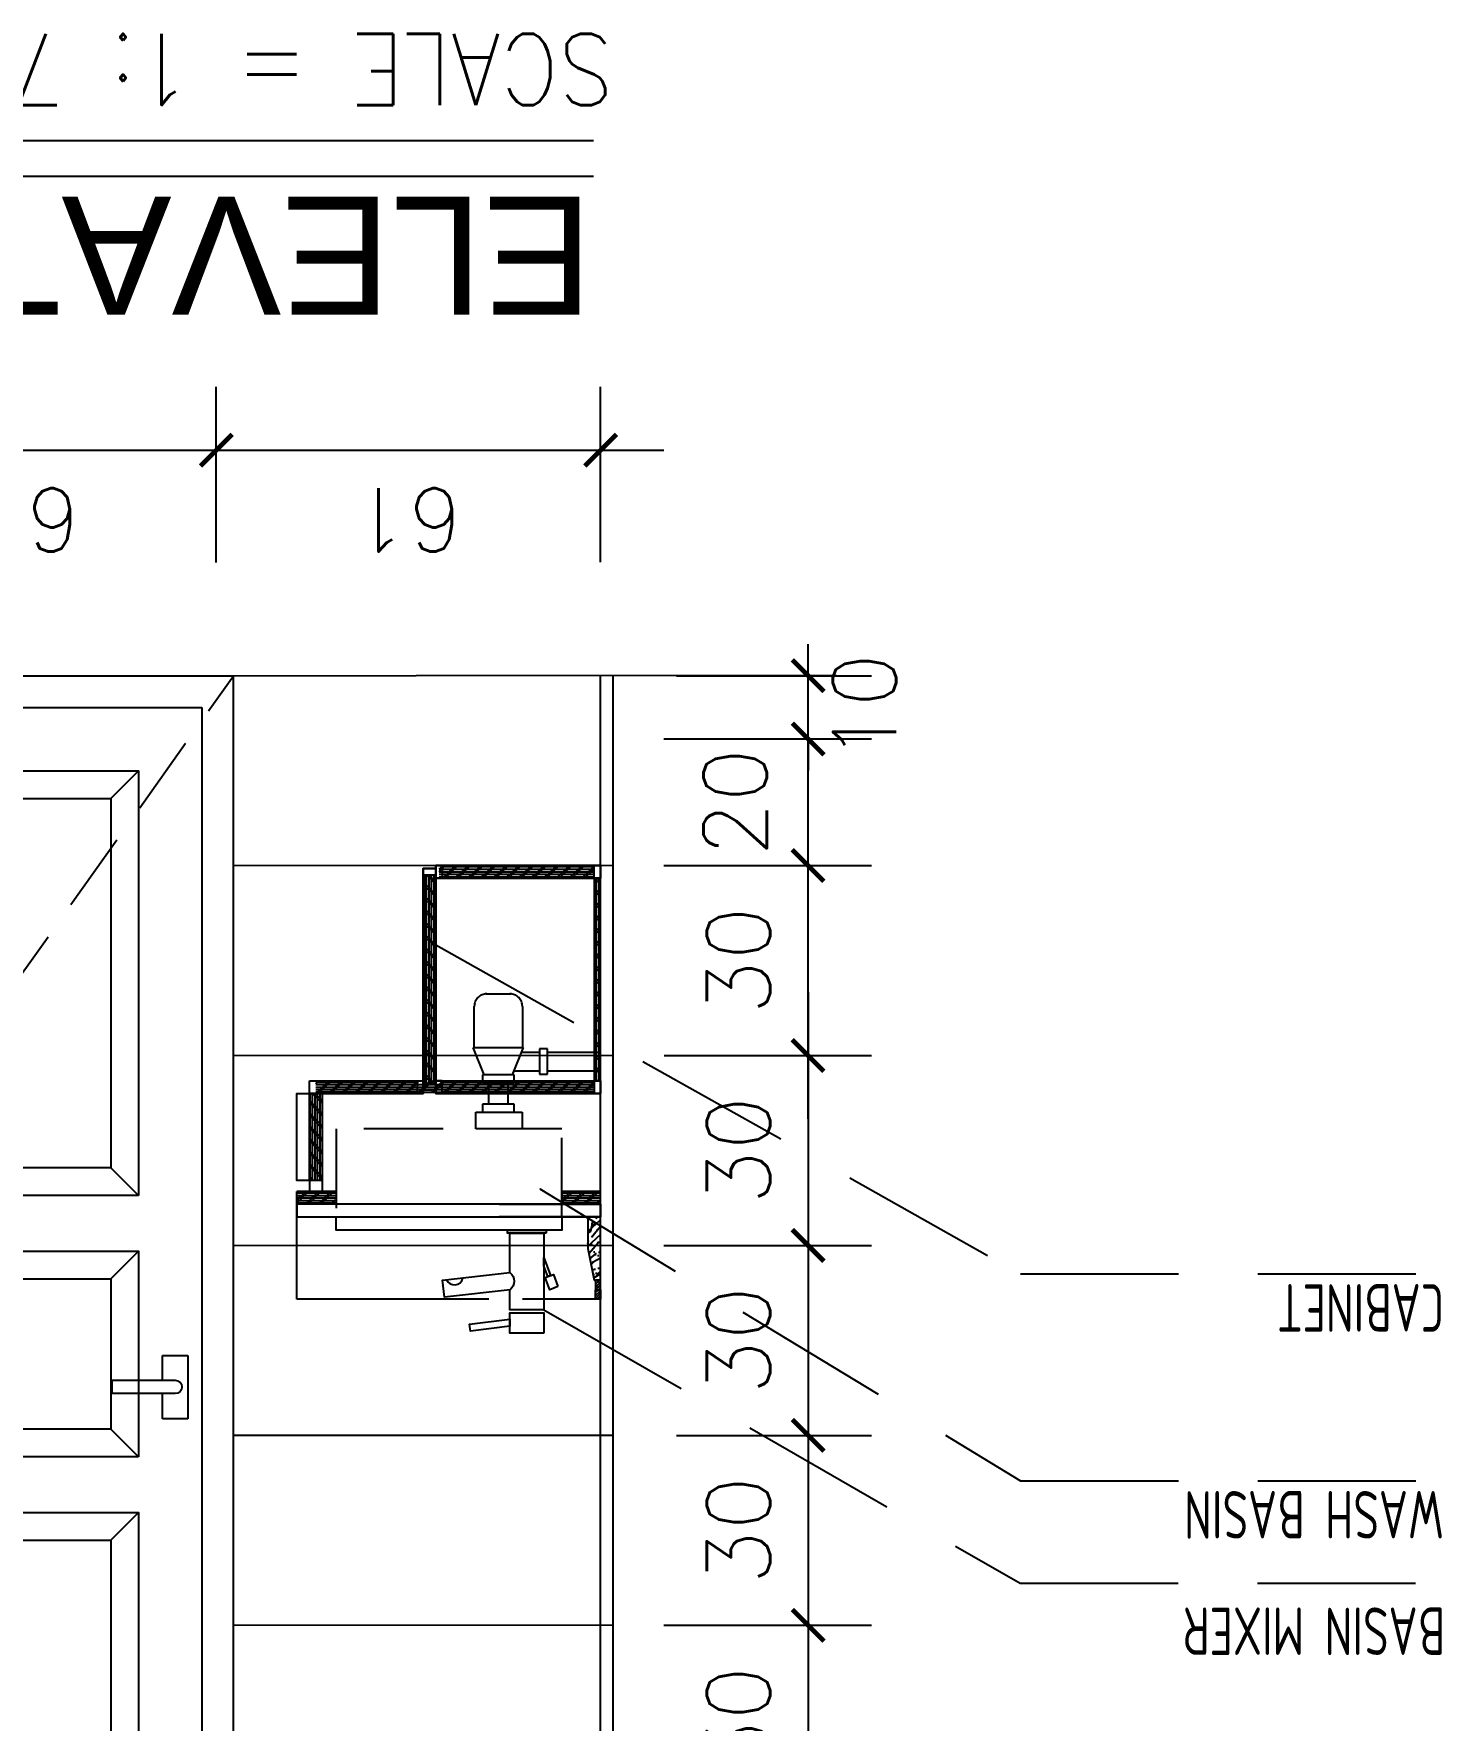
# Model space of a CAD drawing. Header units: centimetres. Extents: x -1797 to 2001, y -8788 to 1856.
# Drawn here: x -804.7 to -581.1, y -1615.9 to -1349.6 of the extents above; entities that cross this region are included whole.
import ezdxf
from ezdxf.xclip import XClip

# ---------------------------------------------------------------- set-up
doc = ezdxf.new("R2010")
doc.units = ezdxf.units.CM
doc.header["$LTSCALE"] = 100
doc.header["$MEASUREMENT"] = 0
doc.header["$XCLIPFRAME"] = 0
doc.header["$PDMODE"] = 35
doc.linetypes.add('A0-01 FLOOR PLANS$0$HIDDEN', pattern=[0.375, 0.25, -0.125])
doc.linetypes.add('HIDDEN', pattern=[0.375, 0.25, -0.125])
for name, color, linetype in [('A0-01 FLOOR PLANS$0$HIDDEN -03', 8, 'A0-01 FLOOR PLANS$0$HIDDEN'), ('A0-01 FLOOR PLANS$0$WALL-01', 7, 'Continuous'), ('DIM', 1, 'Continuous'), ('DOOR', 1, 'Continuous'), ('HATCH', 8, 'Continuous'), ('HIDDEN -03', 8, 'HIDDEN'), ('ID_Flooring_02', 127, 'Continuous'), ('ID_Furniture-Fixed_01', 141, 'Continuous'), ('TEXT', 3, 'Continuous'), ('Text-1', 3, 'Continuous'), ('WALL-01', 7, 'Continuous'), ('WALL-03', 2, 'Continuous'), ('WALL-04', 1, 'Continuous')]:
    doc.layers.add(name, color=color, linetype=linetype)
doc.styles.add('ART', font='arial.ttf')
doc.styles.add('HB25Small', font='ARCHSTYL.SHX', dxfattribs={"width": 0.8, "height": 2.5})
doc.styles.add('ISO', font='isocp2.shx', dxfattribs={"width": 0.8})
doc.styles.add('ROMANS', font='romans')
doc.dimstyles.new('AS-17-100', dxfattribs={"dimtxt": 10, "dimasz": 5, "dimexe": 10, "dimexo": 10, "dimgap": 6, "dimtad": 1, "dimtoh": 1, "dimdec": 0, "dimdsep": 46, "dimtxsty": 'ROMANS', "dimblk1": 'ARCHTICK', "dimblk2": 'ARCHTICK', "dimsah": 1, "dimcen": 25, "dimdle": 10, "dimclrd": 1, "dimclre": 1, "dimclrt": 2, "dimadec": 0, "dimazin": 0, "dimtfac": 1, "dimtdec": 0, "dimtofl": 0, "dimtmove": 2, "dimatfit": 3, "dimldrblk": 'ARCHTICK', "dimfxl": 1, "dimtolj": 1, "dimtzin": 0, "dimarcsym": 0})
doc.dimstyles.new('DIM DET', dxfattribs={"dimtxt": 0.05, "dimasz": 0.025, "dimexe": 0.025, "dimexo": 0.025, "dimgap": 0.025, "dimtad": 1, "dimzin": 0, "dimdsep": 46, "dimtxsty": 'ISO', "dimblk": 'ARCHTICK', "dimcen": 0.1, "dimdle": 0.025, "dimclrd": 15, "dimclre": 15, "dimclrt": 2, "dimadec": 0, "dimazin": 0, "dimtfac": 1, "dimtmove": 2, "dimatfit": 0, "dimldrblk": 'ARCHTICK', "dimfxl": 0.17, "dimtzin": 1, "dimarcsym": 0})
pattern_1 = [(45, (-600.2853, -3505.1143), (2.0000001, -1e-15), [0.5656854, -2.2627417]), (45, (-600.2854, -3503.5143), (2.0000001, -1e-15), [0.2636773, -2.5647498]), (45, (-601.5608, -3504.7898), (1e-15, 2.0000001), [0.1067156, -2.7217115]), (45, (-600.0989, -3505.3279), (1e-15, 2.0000001), [0.760978, -2.0674492]), (45, (-601.4854, -3504.7143), (2.0000001, -1e-15), [1.6970562, -1.1313709]), (45, (-601.5608, -3504.3898), (2.0000001, -1e-15), [1.5017636, -1.3266635]), (45, (-599.8854, -3504.7143), (1e-15, 2.0000001), [0.4589699, -2.3694573]), (45, (-600.4989, -3505.3279), (2.0000001, -1e-15), [0.3020082, -2.526419]), (360, (-600.2854, -3505.1144), (9e-16, 2), [0.72454, -1.27546]), (360, (-600.2854, -3505.1144), (9e-16, 2), [0, -2]), (360, (-601.5608, -3505.1144), (9e-16, 2), [1.27546, -0.72454]), (360, (-600.2854, -3503.5144), (9e-16, 2), [0.72454, -1.27546]), (360, (-600.2854, -3503.5144), (9e-16, 2), [0, -2]), (360, (-601.5608, -3503.5144), (9e-16, 2), [1.27546, -0.72454]), (360, (-600.2854, -3503.9144), (9e-16, 2), [0.72454, -1.27546]), (360, (-600.2854, -3503.9144), (9e-16, 2), [0, -2]), (360, (-601.5608, -3503.9144), (9e-16, 2), [1.27546, -0.72454]), (360, (-600.2854, -3504.3144), (9e-16, 2), [0.72454, -1.27546]), (360, (-600.2854, -3504.3144), (9e-16, 2), [0, -2]), (360, (-601.5608, -3504.3144), (9e-16, 2), [1.27546, -0.72454]), (360, (-600.2854, -3504.7144), (9e-16, 2), [0.72454, -1.27546]), (360, (-600.2854, -3504.7144), (9e-16, 2), [0, -2]), (360, (-601.5608, -3504.7144), (9e-16, 2), [1.27546, -0.72454])]

# ---------------------------------------------------------------- blocks, each defined once
blk = doc.blocks.new('A0-01 FLOOR PLANS')
at = {"layer": 'A0-01 FLOOR PLANS$0$HIDDEN -03'}
blk.add_line((-400, 753), (-400, 2648), dxfattribs=at)
at = {"layer": 'A0-01 FLOOR PLANS$0$WALL-01'}
for p, q in [((-405, 2063), (-405, 2643)), ((-430, 2198), (-430, 2618))]:
    blk.add_line(p, q, dxfattribs=at)
blk = doc.blocks.new('_ARCHTICK')
at = {"color": 0, "linetype": 'ByBlock', "const_width": 0.15}
blk.add_lwpolyline([(-0.5, -0.5), (0.5, 0.5)], dxfattribs=at)
blk = doc.blocks.new('*D643')
at = {"layer": 'Defpoints', "color": 0, "transparency": 16777216}
for p in [(-715.08, -1510.92), (-715.15, -1540.92), (-682.37, -1540.92)]:
    blk.add_point(p, dxfattribs=at)
at = {"layer": 'DIM', "color": 1, "lineweight": -2, "transparency": 16777216}
for p, q in [((-682.37, -1500.92), (-682.37, -1550.92)), ((-705.08, -1510.92), (-672.37, -1510.92)), ((-705.15, -1540.92), (-672.37, -1540.92))]:
    blk.add_line(p, q, dxfattribs=at)
at = {"layer": 'DIM', "color": 1, "lineweight": -2, "transparency": 16777216, "xscale": 5, "yscale": 5, "zscale": 5}
for p, rotation in [((-682.37, -1510.92), 90), ((-682.37, -1540.92), 270)]:
    blk.add_blockref('_ARCHTICK', p, dxfattribs=dict(at, rotation=rotation))
at = {"layer": 'DIM', "color": 2, "transparency": 16777216, "insert": (-693.37, -1525.92), "char_height": 10, "attachment_point": 5, "rotation": 90, "style": 'ROMANS'}
blk.add_mtext('\\A1;30', dxfattribs=at)
blk = doc.blocks.new('*D644')
at = {"layer": 'Defpoints', "color": 0, "transparency": 16777216}
for p in [(-715.15, -1540.92), (-713.15, -1570.92), (-682.37, -1570.92)]:
    blk.add_point(p, dxfattribs=at)
at = {"layer": 'DIM', "color": 1, "lineweight": -2, "transparency": 16777216}
for p, q in [((-682.37, -1530.92), (-682.37, -1580.92)), ((-705.15, -1540.92), (-672.37, -1540.92)), ((-703.15, -1570.92), (-672.37, -1570.92))]:
    blk.add_line(p, q, dxfattribs=at)
at = {"layer": 'DIM', "color": 1, "lineweight": -2, "transparency": 16777216, "xscale": 5, "yscale": 5, "zscale": 5}
for p, rotation in [((-682.37, -1540.92), 90), ((-682.37, -1570.92), 270)]:
    blk.add_blockref('_ARCHTICK', p, dxfattribs=dict(at, rotation=rotation))
at = {"layer": 'DIM', "color": 2, "transparency": 16777216, "insert": (-693.37, -1555.92), "char_height": 10, "attachment_point": 5, "rotation": 90, "style": 'ROMANS'}
blk.add_mtext('\\A1;30', dxfattribs=at)
blk = doc.blocks.new('*D645')
at = {"layer": 'Defpoints', "color": 0, "transparency": 16777216}
for p in [(-713.15, -1570.92), (-715.15, -1600.92), (-682.37, -1600.92)]:
    blk.add_point(p, dxfattribs=at)
at = {"layer": 'DIM', "color": 1, "lineweight": -2, "transparency": 16777216}
for p, q in [((-682.37, -1560.92), (-682.37, -1610.92)), ((-703.15, -1570.92), (-672.37, -1570.92)), ((-705.15, -1600.92), (-672.37, -1600.92))]:
    blk.add_line(p, q, dxfattribs=at)
at = {"layer": 'DIM', "color": 1, "lineweight": -2, "transparency": 16777216, "xscale": 5, "yscale": 5, "zscale": 5}
for p, rotation in [((-682.37, -1570.92), 90), ((-682.37, -1600.92), 270)]:
    blk.add_blockref('_ARCHTICK', p, dxfattribs=dict(at, rotation=rotation))
at = {"layer": 'DIM', "color": 2, "transparency": 16777216, "insert": (-693.37, -1585.92), "char_height": 10, "attachment_point": 5, "rotation": 90, "style": 'ROMANS'}
blk.add_mtext('\\A1;30', dxfattribs=at)
blk = doc.blocks.new('*D646')
at = {"layer": 'Defpoints', "color": 0, "transparency": 16777216}
for p in [(-715.15, -1600.92), (-715.15, -1630.92), (-682.37, -1630.92)]:
    blk.add_point(p, dxfattribs=at)
at = {"layer": 'DIM', "color": 1, "lineweight": -2, "transparency": 16777216}
for p, q in [((-682.37, -1590.92), (-682.37, -1640.92)), ((-705.15, -1600.92), (-672.37, -1600.92)), ((-705.15, -1630.92), (-672.37, -1630.92))]:
    blk.add_line(p, q, dxfattribs=at)
at = {"layer": 'DIM', "color": 1, "lineweight": -2, "transparency": 16777216, "xscale": 5, "yscale": 5, "zscale": 5}
for p, rotation in [((-682.37, -1600.92), 90), ((-682.37, -1630.92), 270)]:
    blk.add_blockref('_ARCHTICK', p, dxfattribs=dict(at, rotation=rotation))
at = {"layer": 'DIM', "color": 2, "transparency": 16777216, "insert": (-693.37, -1615.92), "char_height": 10, "attachment_point": 5, "rotation": 90, "style": 'ROMANS'}
blk.add_mtext('\\A1;30', dxfattribs=at)
blk = doc.blocks.new('*D654')
at = {"layer": 'Defpoints', "color": 0, "transparency": 16777216}
for p in [(-715.15, -1480.92), (-682.37, -1480.92), (-715.08, -1510.92)]:
    blk.add_point(p, dxfattribs=at)
at = {"layer": 'DIM', "color": 1, "lineweight": -2, "transparency": 16777216}
for p, q in [((-682.37, -1520.92), (-682.37, -1470.92)), ((-705.15, -1480.92), (-672.37, -1480.92)), ((-705.08, -1510.92), (-672.37, -1510.92))]:
    blk.add_line(p, q, dxfattribs=at)
at = {"layer": 'DIM', "color": 1, "lineweight": -2, "transparency": 16777216, "xscale": 5, "yscale": 5, "zscale": 5}
for p, rotation in [((-682.37, -1480.92), 90), ((-682.37, -1510.92), 270)]:
    blk.add_blockref('_ARCHTICK', p, dxfattribs=dict(at, rotation=rotation))
at = {"layer": 'DIM', "color": 2, "transparency": 16777216, "insert": (-693.37, -1495.92), "char_height": 10, "attachment_point": 5, "rotation": 90, "style": 'ROMANS'}
blk.add_mtext('\\A1;30', dxfattribs=at)
blk = doc.blocks.new('*D655')
at = {"layer": 'Defpoints', "color": 0, "transparency": 16777216}
for p in [(-715.15, -1460.94), (-682.37, -1460.94), (-715.15, -1480.92)]:
    blk.add_point(p, dxfattribs=at)
at = {"layer": 'DIM', "color": 1, "lineweight": -2, "transparency": 16777216}
for p, q in [((-682.37, -1490.92), (-682.37, -1450.94)), ((-705.15, -1460.94), (-672.37, -1460.94)), ((-705.15, -1480.92), (-672.37, -1480.92))]:
    blk.add_line(p, q, dxfattribs=at)
at = {"layer": 'DIM', "color": 1, "lineweight": -2, "transparency": 16777216, "xscale": 5, "yscale": 5, "zscale": 5}
for p, rotation in [((-682.37, -1460.94), 90), ((-682.37, -1480.92), 270)]:
    blk.add_blockref('_ARCHTICK', p, dxfattribs=dict(at, rotation=rotation))
at = {"layer": 'DIM', "color": 2, "transparency": 16777216, "insert": (-693.9, -1470.93), "char_height": 10, "attachment_point": 5, "rotation": 90, "style": 'ROMANS'}
blk.add_mtext('\\A1;20', dxfattribs=at)
blk = doc.blocks.new('*D656')
at = {"layer": 'Defpoints', "color": 0, "transparency": 16777216}
for p in [(-713.15, -1450.94), (-682.37, -1450.94), (-715.15, -1460.94)]:
    blk.add_point(p, dxfattribs=at)
at = {"layer": 'DIM', "color": 1, "lineweight": -2, "transparency": 16777216}
for p, q in [((-682.37, -1450.94), (-682.37, -1445.94)), ((-703.15, -1450.94), (-672.37, -1450.94)), ((-705.15, -1460.94), (-672.37, -1460.94)), ((-682.37, -1460.94), (-682.37, -1465.94))]:
    blk.add_line(p, q, dxfattribs=at)
at = {"layer": 'DIM', "color": 1, "lineweight": -2, "transparency": 16777216, "xscale": 5, "yscale": 5, "zscale": 5}
for p, rotation in [((-682.37, -1450.94), 270), ((-682.37, -1460.94), 90)]:
    blk.add_blockref('_ARCHTICK', p, dxfattribs=dict(at, rotation=rotation))
at = {"layer": 'DIM', "color": 2, "transparency": 16777216, "insert": (-673.44, -1455.94), "char_height": 10, "attachment_point": 5, "rotation": 90, "style": 'ROMANS'}
blk.add_mtext('\\A1;10', dxfattribs=at)
blk = doc.blocks.new('wbmiser2')
at = {"layer": 'ID_Furniture-Fixed_01'}
blk.add_line((-26.7, 43), (-26.7, 56.3), dxfattribs=at)
for points in [[(-26.7, 162.7), (26.7, 162.7), (26.7, 130.3), (-26.7, 130.3)], [(-49.1, 89.1), (-36.3, 94), (-29.1, 74.9), (-41.9, 70)], [(-37.5, 71.7), (-33.1, 73.3), (-26.7, 56.3), (-26.7, 43)], [(-30.6, 4.7), (30.6, 4.7), (30.6, 0), (-30.6, 0)]]:
    blk.add_lwpolyline(points, close=True, dxfattribs=at)
for points in [[(26.7, 151.6), (89, 159.5), (90.4, 148.4), (26.7, 140.4), (26.7, 151.6)], [(26.7, 67), (26.7, 4.7), (-26.7, 4.7), (-26.7, 125.8), (26.7, 125.8), (26.7, 94.2)]]:
    blk.add_lwpolyline(points, dxfattribs=at)
blk.add_lwpolyline([(26.3, 94.1), (130.1, 105.9), (133.2, 79.1), (26.7, 67, -0.47159), (26.3, 94.1, -0.531438)], format="xyb", dxfattribs=at)
blk.add_arc((114.4, 72.5), 13.8, 25.2569, 165.5209, dxfattribs=at)
blk = doc.blocks.new('*D614')
at = {"layer": 'Defpoints', "color": 0, "transparency": 16777216}
for p in [(-775.86, -1415.33), (-775.86, -1443.06, 0), (-835.86, -1449.99, 0)]:
    blk.add_point(p, dxfattribs=at)
at = {"layer": 'DIM', "color": 1, "lineweight": -2, "transparency": 16777216}
for p, q in [((-835.86, -1439.99), (-835.86, -1405.33)), ((-775.86, -1433.06), (-775.86, -1405.33)), ((-845.86, -1415.33), (-765.86, -1415.33))]:
    blk.add_line(p, q, dxfattribs=at)
at = {"layer": 'DIM', "color": 1, "lineweight": -2, "transparency": 16777216, "xscale": 5, "yscale": 5, "zscale": 5, "rotation": 180}
blk.add_blockref('_ARCHTICK', (-835.86, -1415.33), dxfattribs=at)
at = {"layer": 'DIM', "color": 1, "lineweight": -2, "transparency": 16777216, "xscale": 5, "yscale": 5, "zscale": 5}
blk.add_blockref('_ARCHTICK', (-775.86, -1415.33), dxfattribs=at)
at = {"layer": 'DIM', "color": 2, "transparency": 16777216, "insert": (-805.86, -1426.33), "char_height": 10, "attachment_point": 5, "rotation": 180, "style": 'ROMANS'}
blk.add_mtext('\\A1;60', dxfattribs=at)
blk = doc.blocks.new('*D615')
at = {"layer": 'Defpoints', "color": 0, "transparency": 16777216}
for p in [(-715.15, -1415.33), (-775.86, -1443.06, 0), (-715.15, -1442.99)]:
    blk.add_point(p, dxfattribs=at)
at = {"layer": 'DIM', "color": 1, "lineweight": -2, "transparency": 16777216}
for p, q in [((-775.86, -1433.06), (-775.86, -1405.33)), ((-715.15, -1432.99), (-715.15, -1405.33)), ((-785.86, -1415.33), (-705.15, -1415.33))]:
    blk.add_line(p, q, dxfattribs=at)
at = {"layer": 'DIM', "color": 1, "lineweight": -2, "transparency": 16777216, "xscale": 5, "yscale": 5, "zscale": 5, "rotation": 180}
blk.add_blockref('_ARCHTICK', (-775.86, -1415.33), dxfattribs=at)
at = {"layer": 'DIM', "color": 1, "lineweight": -2, "transparency": 16777216, "xscale": 5, "yscale": 5, "zscale": 5}
blk.add_blockref('_ARCHTICK', (-715.15, -1415.33), dxfattribs=at)
at = {"layer": 'DIM', "color": 2, "transparency": 16777216, "insert": (-745.5, -1426.33), "char_height": 10, "attachment_point": 5, "rotation": 180, "style": 'ROMANS'}
blk.add_mtext('\\A1;61', dxfattribs=at)
blk = doc.blocks.new('WWW')
at = {"layer": 'DOOR', "color": 2}
blk.add_line((1105.99, 984.87, 0), (1105.99, 774.87, 0), dxfattribs=at)
at = {"layer": 'DOOR'}
for p, q in [((1045.36, 965.5, 0), (1041, 969.86, 0)), ((1090.99, 969.86, 0), (1086.62, 965.5, 0)), ((1045.36, 911.34, 0), (1041, 906.98, 0)), ((1086.62, 911.34, 0), (1090.99, 906.98, 0)), ((1045.36, 893.84, 0), (1041, 898.2, 0)), ((1086.62, 893.84, 0), (1090.99, 898.2, 0)), ((1094.81, 892.21, 0.13), (1094.81, 888.21, 0.13)), ((1098.81, 892.21, 0.13), (1094.81, 892.21, 0.13)), ((1098.81, 882.21, 0.13), (1098.81, 892.21, 0.13)), ((1086.81, 888.21, 0.13), (1086.81, 886.11, 0.13)), ((1096.81, 888.21, 0.13), (1086.81, 888.21, 0.13)), ((1086.81, 886.11, 0.13), (1096.81, 886.11, 0.13)), ((1094.81, 886.11, 0.13), (1094.81, 882.21, 0.13)), ((1094.81, 882.21, 0.13), (1098.81, 882.21, 0.13)), ((1045.36, 870.07, 0), (1041, 865.7, 0)), ((1086.62, 870.07, 0), (1090.99, 865.7, 0)), ((1045.36, 852.56, 0), (1041, 856.93, 0)), ((1090.99, 856.93, 0), (1086.62, 852.56, 0)), ((1045.36, 794.24, 0), (1041, 789.87, 0)), ((1090.99, 789.87, 0), (1086.62, 794.24, 0))]:
    blk.add_line(p, q, dxfattribs=at)
at = {"layer": 'DOOR', "color": 2, "elevation": 0}
blk.add_lwpolyline([(1105.99, 984.87), (1025.99, 984.87), (1025.99, 774.87), (1105.99, 774.87)], dxfattribs=at)
at = {"layer": 'DOOR', "color": 8, "linetype": 'HIDDEN', "ltscale": 0.5, "elevation": 0}
blk.add_lwpolyline([(1105.99, 984.87), (1025.99, 887.37), (1105.99, 774.87)], dxfattribs=at)
at = {"layer": 'DOOR', "elevation": 0}
for points in [[(1100.99, 779.87), (1100.99, 979.86), (1031, 979.86), (1031, 779.87)], [(1090.99, 969.86), (1041, 969.86), (1041, 906.98), (1090.99, 906.98)], [(1086.62, 965.5), (1045.36, 965.5), (1045.36, 911.34), (1086.62, 911.34)], [(1090.99, 898.2), (1041, 898.2), (1041, 865.7), (1090.99, 865.7)], [(1086.62, 893.84), (1045.36, 893.84), (1045.36, 870.07), (1086.62, 870.07)], [(1090.99, 856.93), (1041, 856.93), (1041, 789.87), (1090.99, 789.87)], [(1086.62, 852.56), (1045.36, 852.56), (1045.36, 794.24), (1086.62, 794.24)]]:
    blk.add_lwpolyline(points, close=True, dxfattribs=at)
at = {"layer": 'DOOR'}
blk.add_arc((1096.81, 887.16, 0.13), 1.05, 270, 90, dxfattribs=at)

msp = doc.modelspace()

# ---------------------------------------------------------------- hatches: boundary and pattern name
at = {"layer": 'HATCH'}
h = msp.add_hatch(dxfattribs=at)
h.set_pattern_fill('PLYWOOD', color=256, scale=0.1, angle=810, style=0)
h.set_pattern_definition([(135, (-573.0515, -3532.0296), (1e-15, 2.0000001), [0.5656854, -2.2627417]), (135, (-574.6515, -3532.0296), (1e-15, 2.0000001), [0.2636773, -2.5647498]), (135, (-573.376, -3533.305), (-2.0000001, 1e-15), [0.1067156, -2.7217115]), (135, (-572.838, -3531.8431), (-2.0000001, 1e-15), [0.760978, -2.0674492]), (135, (-573.4515, -3533.2296), (1e-15, 2.0000001), [1.6970562, -1.1313709]), (135, (-573.776, -3533.305), (1e-15, 2.0000001), [1.5017636, -1.3266635]), (135, (-573.4515, -3531.6296), (-2.0000001, 1e-15), [0.4589699, -2.3694573]), (135, (-572.838, -3532.2431), (1e-15, 2.0000001), [0.3020082, -2.526419]), (90, (-573.0515, -3532.0296), (-2, 1e-15), [0.72454, -1.27546]), (90, (-573.0515, -3532.0296), (-2, 1e-15), [0, -2]), (90, (-573.0515, -3533.305), (-2, 1e-15), [1.27546, -0.72454]), (90, (-574.6515, -3532.0296), (-2, 1e-15), [0.72454, -1.27546]), (90, (-574.6515, -3532.0296), (-2, 1e-15), [0, -2]), (90, (-574.6515, -3533.305), (-2, 1e-15), [1.27546, -0.72454]), (90, (-574.2515, -3532.0296), (-2, 1e-15), [0.72454, -1.27546]), (90, (-574.2515, -3532.0296), (-2, 1e-15), [0, -2]), (90, (-574.2515, -3533.305), (-2, 1e-15), [1.27546, -0.72454]), (90, (-573.8515, -3532.0296), (-2, 1e-15), [0.72454, -1.27546]), (90, (-573.8515, -3532.0296), (-2, 1e-15), [0, -2]), (90, (-573.8515, -3533.305), (-2, 1e-15), [1.27546, -0.72454]), (90, (-573.4515, -3532.0296), (-2, 1e-15), [0.72454, -1.27546]), (90, (-573.4515, -3532.0296), (-2, 1e-15), [0, -2]), (90, (-573.4515, -3533.305), (-2, 1e-15), [1.27546, -0.72454])])
h.paths.add_polyline_path([(-742.95, -1515.42), (-741.35, -1515.42), (-741.35, -1482.42), (-742.95, -1482.42)])
h = msp.add_hatch(dxfattribs=at)
h.set_pattern_fill('PLYWOOD', color=256, scale=0.1, angle=720, style=0)
h.set_pattern_definition(pattern_1)
h.paths.add_polyline_path([(-740.65, -1481.12), (-740.65, -1482.72), (-716.15, -1482.72), (-716.15, -1481.12)])
h = msp.add_hatch(dxfattribs=at)
h.set_pattern_fill('PLYWOOD', color=256, scale=0.1, angle=810, style=0)
h.set_pattern_definition([(135, (-601.0515, -3532.0296), (1e-15, 2.0000001), [0.5656854, -2.2627417]), (135, (-602.6515, -3532.0296), (1e-15, 2.0000001), [0.2636773, -2.5647498]), (135, (-601.376, -3533.305), (-2.0000001, 1e-15), [0.1067156, -2.7217115]), (135, (-600.838, -3531.8431), (-2.0000001, 1e-15), [0.760978, -2.0674492]), (135, (-601.4515, -3533.2296), (1e-15, 2.0000001), [1.6970562, -1.1313709]), (135, (-601.776, -3533.305), (1e-15, 2.0000001), [1.5017636, -1.3266635]), (135, (-601.4515, -3531.6296), (-2.0000001, 1e-15), [0.4589699, -2.3694573]), (135, (-600.838, -3532.2431), (1e-15, 2.0000001), [0.3020082, -2.526419]), (90, (-601.0515, -3532.0296), (-2, 1e-15), [0.72454, -1.27546]), (90, (-601.0515, -3532.0296), (-2, 1e-15), [0, -2]), (90, (-601.0515, -3533.305), (-2, 1e-15), [1.27546, -0.72454]), (90, (-602.6515, -3532.0296), (-2, 1e-15), [0.72454, -1.27546]), (90, (-602.6515, -3532.0296), (-2, 1e-15), [0, -2]), (90, (-602.6515, -3533.305), (-2, 1e-15), [1.27546, -0.72454]), (90, (-602.2515, -3532.0296), (-2, 1e-15), [0.72454, -1.27546]), (90, (-602.2515, -3532.0296), (-2, 1e-15), [0, -2]), (90, (-602.2515, -3533.305), (-2, 1e-15), [1.27546, -0.72454]), (90, (-601.8515, -3532.0296), (-2, 1e-15), [0.72454, -1.27546]), (90, (-601.8515, -3532.0296), (-2, 1e-15), [0, -2]), (90, (-601.8515, -3533.305), (-2, 1e-15), [1.27546, -0.72454]), (90, (-601.4515, -3532.0296), (-2, 1e-15), [0.72454, -1.27546]), (90, (-601.4515, -3532.0296), (-2, 1e-15), [0, -2]), (90, (-601.4515, -3533.305), (-2, 1e-15), [1.27546, -0.72454])])
h.paths.add_polyline_path([(-715.95, -1514.92), (-715.15, -1514.92), (-715.15, -1482.92), (-715.95, -1482.92)])
h = msp.add_hatch(dxfattribs=at)
h.set_pattern_fill('PLYWOOD', color=256, scale=0.1, angle=720, style=0)
h.set_pattern_definition([(45, (-640.2853, -3505.1143), (2.0000001, -1e-15), [0.5656854, -2.2627417]), (45, (-640.2854, -3503.5143), (2.0000001, -1e-15), [0.2636773, -2.5647498]), (45, (-641.5608, -3504.7898), (1e-15, 2.0000001), [0.1067156, -2.7217115]), (45, (-640.0989, -3505.3279), (1e-15, 2.0000001), [0.760978, -2.0674492]), (45, (-641.4854, -3504.7143), (2.0000001, -1e-15), [1.6970562, -1.131371]), (45, (-641.5608, -3504.3898), (2.0000001, -1e-15), [1.5017636, -1.3266635]), (45, (-639.8854, -3504.7143), (1e-15, 2.0000001), [0.4589699, -2.3694573]), (45, (-640.4989, -3505.3279), (2.0000001, -1e-15), [0.3020082, -2.526419]), (360, (-640.2854, -3505.1144), (9e-16, 2), [0.72454, -1.27546]), (360, (-640.2854, -3505.1144), (9e-16, 2), [0, -2]), (360, (-641.5608, -3505.1144), (9e-16, 2), [1.27546, -0.72454]), (360, (-640.2854, -3503.5144), (9e-16, 2), [0.72454, -1.27546]), (360, (-640.2854, -3503.5144), (9e-16, 2), [0, -2]), (360, (-641.5608, -3503.5144), (9e-16, 2), [1.27546, -0.72454]), (360, (-640.2854, -3503.9144), (9e-16, 2), [0.72454, -1.27546]), (360, (-640.2854, -3503.9144), (9e-16, 2), [0, -2]), (360, (-641.5608, -3503.9144), (9e-16, 2), [1.27546, -0.72454]), (360, (-640.2854, -3504.3144), (9e-16, 2), [0.72454, -1.27546]), (360, (-640.2854, -3504.3144), (9e-16, 2), [0, -2]), (360, (-641.5608, -3504.3144), (9e-16, 2), [1.27546, -0.72454]), (360, (-640.2854, -3504.7144), (9e-16, 2), [0.72454, -1.27546]), (360, (-640.2854, -3504.7144), (9e-16, 2), [0, -2]), (360, (-641.5608, -3504.7144), (9e-16, 2), [1.27546, -0.72454])])
h.paths.add_polyline_path([(-760.15, -1515.12), (-760.15, -1516.72), (-734.15, -1516.72), (-734.15, -1515.12)])
h = msp.add_hatch(dxfattribs=at)
h.set_pattern_fill('PLYWOOD', color=256, scale=0.1, angle=720, style=0)
h.set_pattern_definition(pattern_1)
h.paths.add_polyline_path([(-740.15, -1515.12), (-740.15, -1516.72), (-716.15, -1516.72), (-716.15, -1515.12)])
h = msp.add_hatch(dxfattribs=at)
h.set_pattern_fill('PLYWOOD', color=256, scale=0.1, angle=810, style=0)
h.set_pattern_definition([(135, (-587.0515, -3466.5296), (1e-15, 2.0000001), [0.5656854, -2.2627417]), (135, (-588.6515, -3466.5296), (1e-15, 2.0000001), [0.2636773, -2.5647498]), (135, (-587.376, -3467.805), (-2.0000001, 1e-15), [0.1067156, -2.7217115]), (135, (-586.838, -3466.3431), (-2.0000001, 1e-15), [0.760978, -2.0674492]), (135, (-587.4515, -3467.7296), (1e-15, 2.0000001), [1.6970562, -1.131371]), (135, (-587.776, -3467.805), (1e-15, 2.0000001), [1.5017636, -1.3266635]), (135, (-587.4515, -3466.1296), (-2.0000001, 1e-15), [0.4589699, -2.3694573]), (135, (-586.838, -3466.7431), (1e-15, 2.0000001), [0.3020082, -2.526419]), (90, (-587.0515, -3466.5296), (-2, 1e-15), [0.72454, -1.27546]), (90, (-587.0515, -3466.5296), (-2, 1e-15), [0, -2]), (90, (-587.0515, -3467.805), (-2, 1e-15), [1.27546, -0.72454]), (90, (-588.6515, -3466.5296), (-2, 1e-15), [0.72454, -1.27546]), (90, (-588.6515, -3466.5296), (-2, 1e-15), [0, -2]), (90, (-588.6515, -3467.805), (-2, 1e-15), [1.27546, -0.72454]), (90, (-588.2515, -3466.5296), (-2, 1e-15), [0.72454, -1.27546]), (90, (-588.2515, -3466.5296), (-2, 1e-15), [0, -2]), (90, (-588.2515, -3467.805), (-2, 1e-15), [1.27546, -0.72454]), (90, (-587.8515, -3466.5296), (-2, 1e-15), [0.72454, -1.27546]), (90, (-587.8515, -3466.5296), (-2, 1e-15), [0, -2]), (90, (-587.8515, -3467.805), (-2, 1e-15), [1.27546, -0.72454]), (90, (-587.4515, -3466.5296), (-2, 1e-15), [0.72454, -1.27546]), (90, (-587.4515, -3466.5296), (-2, 1e-15), [0, -2]), (90, (-587.4515, -3467.805), (-2, 1e-15), [1.27546, -0.72454])])
h.paths.add_polyline_path([(-761.15, -1530.67), (-759.15, -1530.67), (-759.15, -1516.92), (-761.15, -1516.92)])
h = msp.add_hatch(dxfattribs=at)
h.set_pattern_fill('PLYWOOD', color=256, scale=0.1, angle=720, style=0)
h.set_pattern_definition([(45, (-647.1473, -3453.8143), (2.0000001, -1e-15), [0.5656854, -2.2627417]), (45, (-647.1473, -3452.2143), (2.0000001, -1e-15), [0.2636773, -2.5647498]), (45, (-648.4227, -3453.4898), (1e-15, 2.0000001), [0.1067156, -2.7217115]), (45, (-646.9608, -3454.0279), (1e-15, 2.0000001), [0.760978, -2.0674492]), (45, (-648.3473, -3453.4143), (2.0000001, -1e-15), [1.6970562, -1.131371]), (45, (-648.4227, -3453.0898), (2.0000001, -1e-15), [1.5017636, -1.3266635]), (45, (-646.7473, -3453.4143), (1e-15, 2.0000001), [0.4589699, -2.3694573]), (45, (-647.3608, -3454.0279), (2.0000001, -1e-15), [0.3020082, -2.526419]), (360, (-647.1473, -3453.8144), (9e-16, 2), [0.72454, -1.27546]), (360, (-647.1473, -3453.8144), (9e-16, 2), [0, -2]), (360, (-648.4227, -3453.8144), (9e-16, 2), [1.27546, -0.72454]), (360, (-647.1473, -3452.2144), (9e-16, 2), [0.72454, -1.27546]), (360, (-647.1473, -3452.2144), (9e-16, 2), [0, -2]), (360, (-648.4227, -3452.2144), (9e-16, 2), [1.27546, -0.72454]), (360, (-647.1473, -3452.6144), (9e-16, 2), [0.72454, -1.27546]), (360, (-647.1473, -3452.6144), (9e-16, 2), [0, -2]), (360, (-648.4227, -3452.6144), (9e-16, 2), [1.27546, -0.72454]), (360, (-647.1473, -3453.0144), (9e-16, 2), [0.72454, -1.27546]), (360, (-647.1473, -3453.0144), (9e-16, 2), [0, -2]), (360, (-648.4227, -3453.0144), (9e-16, 2), [1.27546, -0.72454]), (360, (-647.1473, -3453.4144), (9e-16, 2), [0.72454, -1.27546]), (360, (-647.1473, -3453.4144), (9e-16, 2), [0, -2]), (360, (-648.4227, -3453.4144), (9e-16, 2), [1.27546, -0.72454])])
h.paths.add_polyline_path([(-763.15, -1534.42), (-763.15, -1532.42), (-757.01, -1532.42), (-757.01, -1534.42)])
h = msp.add_hatch(dxfattribs=at)
h.set_pattern_fill('PLYWOOD', color=256, scale=0.1, angle=720, style=0)
h.set_pattern_definition([(45, (-601.2853, -3453.8143), (2.0000001, -1e-15), [0.5656854, -2.2627417]), (45, (-601.2854, -3452.2143), (2.0000001, -1e-15), [0.2636773, -2.5647498]), (45, (-602.5608, -3453.4898), (1e-15, 2.0000001), [0.1067156, -2.7217115]), (45, (-601.0989, -3454.0279), (1e-15, 2.0000001), [0.760978, -2.0674492]), (45, (-602.4854, -3453.4143), (2.0000001, -1e-15), [1.6970562, -1.131371]), (45, (-602.5608, -3453.0898), (2.0000001, -1e-15), [1.5017636, -1.3266635]), (45, (-600.8854, -3453.4143), (1e-15, 2.0000001), [0.4589699, -2.3694573]), (45, (-601.4989, -3454.0279), (2.0000001, -1e-15), [0.3020082, -2.526419]), (360, (-601.2854, -3453.8144), (9e-16, 2), [0.72454, -1.27546]), (360, (-601.2854, -3453.8144), (9e-16, 2), [0, -2]), (360, (-602.5608, -3453.8144), (9e-16, 2), [1.27546, -0.72454]), (360, (-601.2854, -3452.2144), (9e-16, 2), [0.72454, -1.27546]), (360, (-601.2854, -3452.2144), (9e-16, 2), [0, -2]), (360, (-602.5608, -3452.2144), (9e-16, 2), [1.27546, -0.72454]), (360, (-601.2854, -3452.6144), (9e-16, 2), [0.72454, -1.27546]), (360, (-601.2854, -3452.6144), (9e-16, 2), [0, -2]), (360, (-602.5608, -3452.6144), (9e-16, 2), [1.27546, -0.72454]), (360, (-601.2854, -3453.0144), (9e-16, 2), [0.72454, -1.27546]), (360, (-601.2854, -3453.0144), (9e-16, 2), [0, -2]), (360, (-602.5608, -3453.0144), (9e-16, 2), [1.27546, -0.72454]), (360, (-601.2854, -3453.4144), (9e-16, 2), [0.72454, -1.27546]), (360, (-601.2854, -3453.4144), (9e-16, 2), [0, -2]), (360, (-602.5608, -3453.4144), (9e-16, 2), [1.27546, -0.72454])])
h.paths.add_polyline_path([(-721.29, -1534.42), (-721.29, -1532.42), (-715.15, -1532.42), (-715.15, -1534.42)])
h = msp.add_hatch(dxfattribs=at)
h.set_pattern_fill('MARBLE', color=256, scale=0.01, angle=765, style=0)
h.set_pattern_definition([(49.81202, (-603.5243, -3466.8415), (0.6774933, 2.9224994), [2.5, -3.928456]), (29.80834, (-601.911, -3464.9317), (0.6774923, 2.9224997), [2, -2]), (76.94824, (-600.1757, -3463.9375), (-2.7932797, 0.9340994), [1.5, -1.5]), (76.94824, (-600.6003, -3464.1808), (-2.7932797, 0.9340994), [0.3, -2.7]), (42.16191, (-604.0033, -3465.8769), (0.6774934, 2.9224994), [3.5, -6.7786]), (42.16191, (-600.5325, -3463.8885), (0.6774934, 2.9224994), [3.5, -6.7786]), (82.5, (-602.5608, -3467.805), (-1.1339659, 1.2199491), [0, -3.26, 0, -3.35, 0, -3.3125]), (52.5, (-602.5608, -3467.805), (-0.067688, 2.0201665), [0, -1.91, 0, -3.185, 0, -1.2625]), (12.5, (-603.3563, -3468.6005), (1.9670908, 1.8076038), [0, -1.25, 0, -3.9, 0, -5.175]), (2.5, (-603.7028, -3468.947), (1.70795, 2.415799), [0, -1.625, 0, -2.59, 0, -3.675])])
h.paths.add_polyline_path([(-717.15, -1541.42), (-716.15, -1546.42), (-715.15, -1546.42), (-715.15, -1536.42), (-717.15, -1536.42)])
h = msp.add_hatch(dxfattribs=at)
h.set_pattern_fill('ANSI36', color=256, scale=2.5, angle=720, style=0)
h.set_pattern_definition([(45, (-602.5608, -3438.30503), (0.16572815, 0.60766989), [0.78125, -0.15625, 0, -0.15625])])
h.paths.add_polyline_path([(-715.95, -1549.42), (-715.15, -1549.42), (-715.15, -1546.42), (-715.95, -1546.42)])

# ---------------------------------------------------------------- linework, layer by layer
at = {"layer": 'HIDDEN -03'}
for p, q in [((-733.3, -1501.18), (-729.3, -1501.18)), ((-735.1, -1509.64), (-735.1, -1503.18)), ((-727.5, -1503.18), (-727.5, -1509.64)), ((-733.55, -1513.99), (-735.3, -1509.64)), ((-735.3, -1509.64), (-727.3, -1509.64)), ((-729.05, -1513.99), (-727.3, -1509.64)), ((-727.6, -1510.38), (-724.82, -1510.38)), ((-723.53, -1510.38), (-715.15, -1510.38)), ((-732.8, -1513.99), (-732.8, -1513.97)), ((-732.8, -1518.61), (-732.8, -1515.28)), ((-729.8, -1513.97), (-729.8, -1513.99)), ((-729.8, -1515.28), (-729.8, -1518.61)), ((-724.82, -1513.38), (-728.8, -1513.38)), ((-715.15, -1513.38), (-723.53, -1513.38))]:
    msp.add_line(p, q, dxfattribs=at)
at = {"layer": 'HIDDEN -03', "elevation": 0}
for points in [[(-723.53, -1513.88), (-723.53, -1509.88), (-724.82, -1509.88), (-724.82, -1513.88)], [(-733.8, -1515.28), (-728.8, -1515.28), (-728.8, -1513.99), (-733.8, -1513.99)], [(-727.54, -1522.52), (-734.86, -1522.52), (-734.86, -1519.9), (-727.54, -1519.9)], [(-733.8, -1519.9), (-728.8, -1519.9), (-728.8, -1518.61), (-733.8, -1518.61)]]:
    msp.add_lwpolyline(points, close=True, dxfattribs=at)
at = {"layer": 'HIDDEN -03', "ltscale": 0.5, "elevation": 0}
msp.add_lwpolyline([(-721.29, -1536.42), (-721.29, -1522.52), (-756.94, -1522.52), (-756.94, -1536.42)], dxfattribs=at)
at = {"layer": 'HIDDEN -03'}
for centre, start, end in [((-733.1, -1503.18), 90, 180), ((-729.5, -1503.18), 0, 90)]:
    msp.add_arc(centre, 2, start, end, dxfattribs=at)
at = {"layer": 'ID_Flooring_02'}
for p, q in [((-775.86, -1450.99, 0), (-775.86, -1450.92, 0)), ((-713.15, -1480.92), (-773.15, -1480.97)), ((-713.15, -1480.92), (-773.15, -1480.96)), ((-713.15, -1510.92), (-773.15, -1510.97)), ((-713.12, -1540.92), (-773.15, -1540.97)), ((-713.15, -1570.92), (-773.15, -1570.97)), ((-713.15, -1600.92), (-773.15, -1600.97))]:
    msp.add_line(p, q, dxfattribs=at)
at = {"layer": 'ID_Furniture-Fixed_01'}
for p, q in [((-741.15, -1480.92, 0), (-715.15, -1480.92)), ((-741.15, -1482.92, 0), (-715.15, -1482.92)), ((-761.15, -1514.92, 0), (-743.15, -1514.92)), ((-741.15, -1514.92, 0), (-715.15, -1514.92)), ((-761.15, -1516.92, 0), (-743.15, -1516.92)), ((-741.15, -1516.92, 0), (-715.15, -1516.92)), ((-761.15, -1530.67), (-761.15, -1532.42)), ((-759.15, -1530.67), (-759.15, -1532.42)), ((-756.94, -1532.42), (-763.15, -1532.42)), ((-763.15, -1536.42), (-763.15, -1532.42)), ((-756.94, -1532.42), (-756.94, -1534.42)), ((-715.15, -1532.42), (-721.29, -1532.42)), ((-721.29, -1532.42), (-721.29, -1534.42))]:
    msp.add_line(p, q, dxfattribs=at)
at = {"layer": 'ID_Furniture-Fixed_01', "color": 8}
for p, q in [((-763.15, -1549.42), (-763.15, -1536.42)), ((-732.81, -1549.42), (-763.15, -1549.42)), ((-715.95, -1549.42), (-727.48, -1549.42))]:
    msp.add_line(p, q, dxfattribs=at)
at = {"layer": 'ID_Furniture-Fixed_01', "elevation": 0}
for points in [[(-741.15, -1482.92), (-715.15, -1482.92), (-715.15, -1480.92), (-741.15, -1480.92)], [(-740.15, -1482.92), (-741.15, -1482.92), (-741.15, -1480.92), (-740.15, -1480.92)], [(-715.15, -1482.92), (-716.15, -1482.92), (-716.15, -1480.92), (-715.15, -1480.92)], [(-741.15, -1516.42), (-743.15, -1516.42), (-743.15, -1481.42), (-741.15, -1481.42)], [(-741.15, -1481.42), (-743.15, -1481.42), (-743.15, -1482.42), (-741.15, -1482.42)], [(-741.35, -1515.42), (-742.95, -1515.42), (-742.95, -1482.42), (-741.35, -1482.42)], [(-761.15, -1514.92), (-743.15, -1514.92), (-743.15, -1516.92), (-761.15, -1516.92)], [(-741.15, -1516.42), (-743.15, -1516.42), (-743.15, -1515.42), (-741.15, -1515.42)], [(-741.15, -1514.92), (-715.15, -1514.92), (-715.15, -1516.92), (-741.15, -1516.92)], [(-740.15, -1514.92), (-741.15, -1514.92), (-741.15, -1516.92), (-740.15, -1516.92)], [(-715.15, -1514.92), (-716.15, -1514.92), (-716.15, -1516.92), (-715.15, -1516.92)], [(-761.15, -1530.67), (-763.15, -1530.67), (-763.15, -1516.92), (-761.15, -1516.92)], [(-759.15, -1530.67), (-761.15, -1530.67), (-761.15, -1516.92), (-759.15, -1516.92)], [(-715.15, -1534.42), (-763.15, -1534.42), (-763.15, -1536.42), (-715.15, -1536.42)], [(-715.15, -1546.42), (-715.95, -1546.42), (-715.95, -1547.92), (-715.15, -1547.92)], [(-715.15, -1549.42), (-715.95, -1549.42), (-715.95, -1547.92), (-715.15, -1547.92)]]:
    msp.add_lwpolyline(points, close=True, dxfattribs=at)
for points in [[(-716.15, -1481.12), (-740.15, -1481.12)], [(-740.15, -1482.72), (-716.15, -1482.72)], [(-716.15, -1482.92), (-716.15, -1514.92)], [(-715.95, -1482.92), (-715.95, -1514.92)], [(-760.15, -1515.12), (-744.15, -1515.12), (-744.15, -1516.72), (-760.15, -1516.72)], [(-740.15, -1515.12), (-716.15, -1515.12)], [(-716.15, -1516.72), (-740.15, -1516.72)], [(-721.29, -1534.42), (-715.15, -1534.42), (-715.15, -1532.42), (-721.29, -1532.42)], [(-721.29, -1536.42), (-721.29, -1538.52), (-756.94, -1538.52), (-756.94, -1536.42)], [(-731.16, -1534.42), (-715.15, -1534.42), (-715.15, -1536.42), (-731.16, -1536.42)], [(-716.15, -1546.42), (-715.15, -1546.42), (-715.15, -1536.42), (-717.15, -1536.42), (-717.15, -1541.42)], [(-717.15, -1536.42), (-717.15, -1541.42), (-716.15, -1546.42)]]:
    msp.add_lwpolyline(points, dxfattribs=at)
at = {"layer": 'WALL-01'}
for p, q in [((-677.92, -1450.92), (-944.44, -1451.11, 0)), ((-713.15, -1810.92), (-713.15, -1450.92))]:
    msp.add_line(p, q, dxfattribs=at)
at = {"layer": 'WALL-03'}
for p, q in [((-890.75, -1366.43, 0), (-716.27, -1366.43, 0)), ((-890.75, -1372.07, 0), (-716.27, -1372.07, 0))]:
    msp.add_line(p, q, dxfattribs=at)
at = {"layer": 'WALL-04'}
for p, q in [((-715.15, -1450.94), (-715.15, -1450.92)), ((-715.15, -1760.92), (-715.15, -1450.94))]:
    msp.add_line(p, q, dxfattribs=at)

# ---------------------------------------------------------------- block references
at = {"layer": 'DOOR', "xscale": -1, "rotation": 180}
msp.add_blockref('WWW', (-1879.14, -676.11, 0), dxfattribs=at)
at = {"layer": 'ID_Flooring_02'}
ref = msp.add_blockref('A0-01 FLOOR PLANS', (-283.15, -4187.68), dxfattribs=at)
XClip(ref).set_block_clipping_path([(-640, 1948), (-400, 2198)])
at = {"layer": 'ID_Furniture-Fixed_01', "xscale": 0.1000000000203727, "yscale": 0.1000000000203727, "zscale": 0.1000000000203727, "rotation": 180}
msp.add_blockref('wbmiser2', (-726.79, -1538.52), dxfattribs=at)

# ---------------------------------------------------------------- texts
at = {"layer": 'TEXT', "style": 'ROMANS', "width": 0.9}
msp.add_text('SCALE = 1: 70', height=11.286, rotation=180, dxfattribs=at).set_placement((-713.1, -1349.55))
at = {"layer": 'TEXT', "style": 'ART'}
msp.add_text('ELEVATION 2', height=18.6386, rotation=180, dxfattribs=at).set_placement((-716.37, -1375.28, 0))
at = {"layer": 'Text-1', "color": 3, "style": 'HB25Small', "width": 0.8}
for s, p in [('CABINET', (-581.9, -1547.03)), ('WASH BASIN', (-581.9, -1579.71)), ('BASIN MIXER', (-581.71, -1598.1))]:
    msp.add_text(s, height=7.5, rotation=180, dxfattribs=at).set_placement(p)

# ---------------------------------------------------------------- dimensions: what is measured, and where the dimension line sits
at = {"layer": 'DIM'}
for base, p1, p2, angle, picture, middle in [((-775.86, -1415.33), (-835.86, -1449.99, 0), (-775.86, -1443.06, 0), 180, '*D614', (-805.86, -1426.33)), ((-715.15, -1415.33), (-775.86, -1443.06, 0), (-715.15, -1442.99), 180, '*D615', (-745.5, -1426.33)), ((-682.37, -1480.92), (-715.08, -1510.92), (-715.15, -1480.92), 270, '*D654', (-693.37, -1495.92)), ((-682.37, -1540.92), (-715.08, -1510.92), (-715.15, -1540.92), 270, '*D643', (-693.37, -1525.92)), ((-682.37, -1570.92), (-715.15, -1540.92), (-713.15, -1570.92), 270, '*D644', (-693.37, -1555.92)), ((-682.37, -1600.92), (-713.15, -1570.92), (-715.15, -1600.92), 270, '*D645', (-693.37, -1585.92)), ((-682.37, -1630.92), (-715.15, -1600.92), (-715.15, -1630.92), 270, '*D646', (-693.37, -1615.92))]:
    dim = msp.add_linear_dim(base=base, p1=p1, p2=p2, angle=angle, dimstyle='AS-17-100', dxfattribs=at)
    dim.commit()
    dim.dimension.update_dxf_attribs({"geometry": picture, "text_midpoint": middle})
for base, p1, p2, picture, middle in [((-682.37, -1450.94), (-715.15, -1460.94), (-713.15, -1450.94), '*D656', (-673.44, -1455.94)), ((-682.37, -1460.94), (-715.15, -1480.92), (-715.15, -1460.94), '*D655', (-693.9, -1470.93))]:
    dim = msp.add_linear_dim(base=base, p1=p1, p2=p2, angle=270, dimstyle='AS-17-100', dxfattribs=at)
    dim.commit()
    dim.dimension.update_dxf_attribs({"geometry": picture, "text_midpoint": middle, "dimtype": 160})

# ---------------------------------------------------------------- leaders
at = {"layer": 'HIDDEN -03'}
for points in [[(-741.15, -1493.46), (-648.83, -1545.41), (-581.26, -1545.41)], [(-724.74, -1531.99), (-648.83, -1578.08), (-581.26, -1578.08)], [(-724.12, -1551.1), (-648.88, -1594.24), (-581.07, -1594.24)]]:
    msp.add_leader(points, dimstyle='DIM DET', override={"dimasz": 0.04, "dimtad": 0, "dimclrd": 251, "dimldrblk": 'Dot', "dimfxl": 0.1}, dxfattribs=at)

doc.saveas('drawing.dxf')
